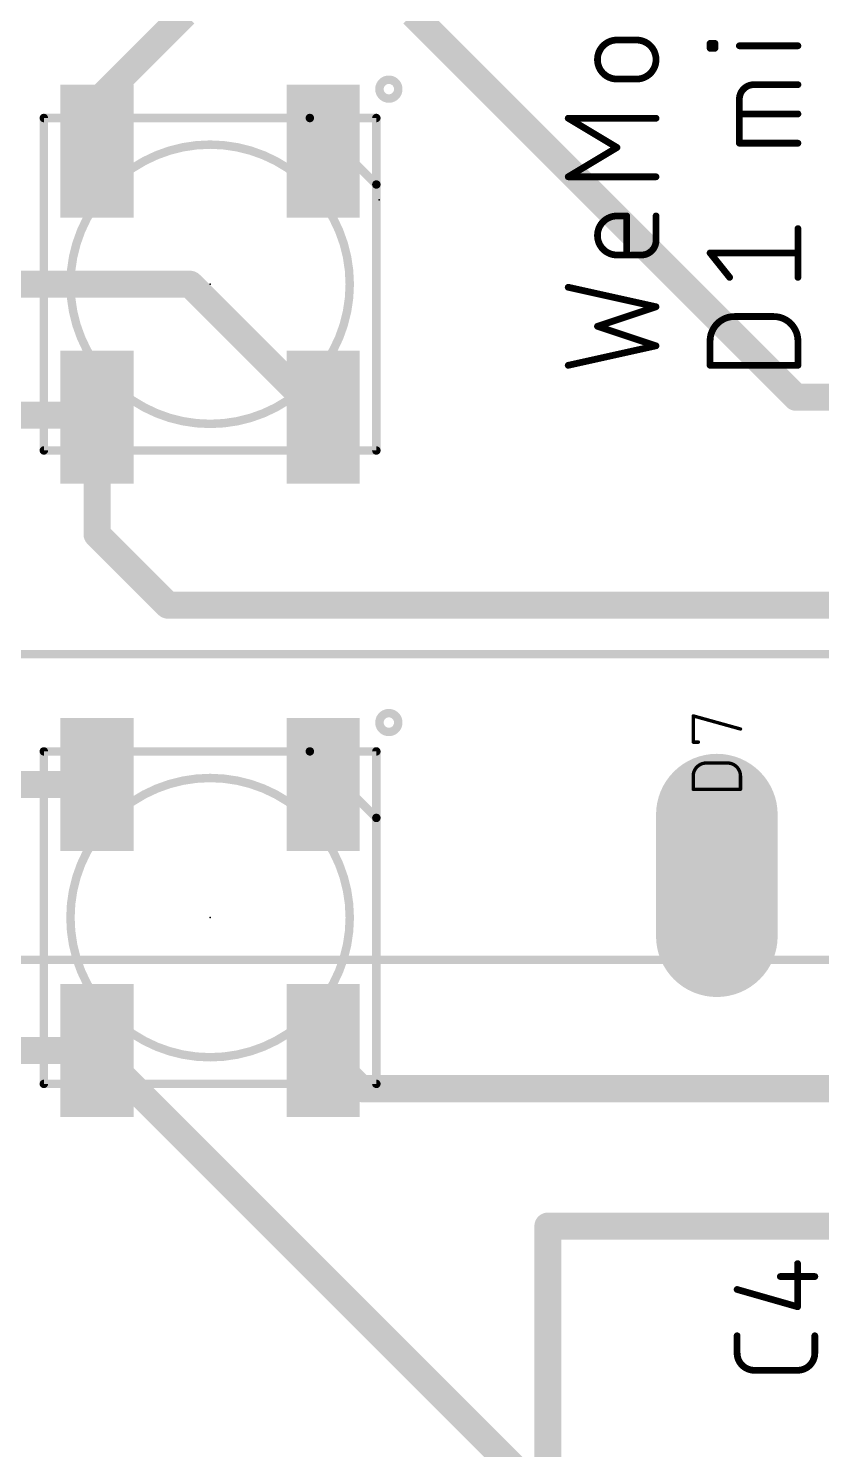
# Model space of a CAD drawing. Extents: x -64 to 81, y -144 to 13.
# Drawn here: x -6.54 to 5.38, y -107.69 to -86.32 of the extents above; entities that cross this region are included whole.
import ezdxf

# ---------------------------------------------------------------- set-up
doc = ezdxf.new("R2010")
doc.units = 0
for name, color, linetype in [('1', 12, 'CONTINUOUS'), ('17', 110, 'CONTINUOUS'), ('21', 253, 'CONTINUOUS'), ('23', 53, 'CONTINUOUS'), ('25', 253, 'CONTINUOUS')]:
    doc.layers.add(name, color=color, linetype=linetype)

# ---------------------------------------------------------------- blocks, each defined once
blk = doc.blocks.new('RECT')
blk.add_solid([(-0.5, -0.5), (0.5, -0.5), (-0.5, 0.5), (0.5, 0.5)])
blk = doc.blocks.new('LONGP100')
at = {"const_width": 1}
blk.add_lwpolyline([(-0.5, 0), (0.5, 0)], dxfattribs=at)
at = {"const_width": 0.5}
for points in [[(-0.5, 0.25, 1), (-0.5, -0.25)], [(0.5, -0.25, 1), (0.5, 0.25)]]:
    blk.add_lwpolyline(points, format="xyb", dxfattribs=at)

msp = doc.modelspace()

# ---------------------------------------------------------------- linework, layer by layer
at = {"layer": '1', "const_width": 0.4064}
for points in [[(-4.191, -86.106), (-5.715, -87.63)], [(5.002, -91.87), (-0.762, -86.106)], [(-5.715, -87.63), (-5.51, -87.835)], [(-5.51, -87.835), (-5.51, -88.17)], [(-4.11, -90.17), (-9.017, -90.17)], [(-2.11, -92.17), (-4.11, -90.17)], [(6.89, -91.87), (5.002, -91.87)], [(-5.539, -92.141), (-9.779, -92.141)], [(-5.51, -92.17), (-5.539, -92.141)], [(-5.51, -93.931), (-5.51, -92.17)], [(-5.51, -93.931), (-4.445, -94.996)], [(12.639, -94.996), (-4.445, -94.996)], [(-5.51, -97.695), (-7.889, -97.695)], [(-5.51, -101.695), (-7.014, -101.695)], [(1.27, -108.475), (-5.51, -101.695)], [(-1.538, -102.267), (-2.11, -101.695)], [(9.73, -102.267), (-1.538, -102.267)], [(1.27, -104.333), (1.27, -108.475)], [(6.604, -104.333), (1.27, -104.333)]]:
    msp.add_lwpolyline(points, dxfattribs=at)
at = {"layer": '1', "const_width": 0.2032}
for points in [[(-5.6432, -87.5582, 1), (-5.7868, -87.7018)], [(-5.7868, -87.5582, 1), (-5.6432, -87.7018)], [(-5.4084, -87.835, 1), (-5.6116, -87.835)], [(-5.5818, -87.9068, 1), (-5.4382, -87.7632)], [(-5.6116, -88.17, 1), (-5.4084, -88.17)], [(-4.0382, -90.0982, 1), (-4.1818, -90.2418)], [(-4.11, -90.2716, 1), (-4.11, -90.0684)], [(5.002, -91.7684, 1), (5.002, -91.9716)], [(4.9302, -91.9418, 1), (5.0738, -91.7982)], [(-5.4672, -92.0692, 1), (-5.6108, -92.2128)], [(-5.4084, -92.17, 1), (-5.6116, -92.17)], [(-5.5818, -92.2418, 1), (-5.4382, -92.0982)], [(-5.539, -92.2426, 1), (-5.539, -92.0394)], [(-2.1818, -92.2418, 1), (-2.0382, -92.0982)], [(-5.4382, -93.8592, 1), (-5.5818, -94.0028)], [(-5.6116, -93.931, 1), (-5.4084, -93.931)], [(-4.445, -94.8944, 1), (-4.445, -95.0976)], [(-4.5168, -95.0678, 1), (-4.3732, -94.9242)], [(-5.51, -97.7966, 1), (-5.51, -97.5934)], [(-5.4382, -101.6232, 1), (-5.5818, -101.7668)], [(-5.51, -101.7966, 1), (-5.51, -101.5934)], [(-2.0382, -101.6232, 1), (-2.1818, -101.7668)], [(-1.538, -102.1654, 1), (-1.538, -102.3686)], [(-1.6098, -102.3388, 1), (-1.4662, -102.1952)], [(1.3716, -104.333, 1), (1.1684, -104.333)], [(1.27, -104.2314, 1), (1.27, -104.4346)]]:
    msp.add_lwpolyline(points, format="xyb", dxfattribs=at)
at = {"layer": '21'}
for points, const_width in [([(2.3086, -86.4975, 1), (2.3086, -87.0845)], 0.1016), ([(2.3086, -86.4721, 1), (2.3086, -86.5229)], 0.0508), ([(2.3086, -86.5229, 1), (2.3086, -86.4721)], 0.0508), ([(2.6021, -87.0845, 1), (2.6021, -86.4975)], 0.1016), ([(2.6021, -86.4721, 1), (2.6021, -86.5229)], 0.0508), ([(2.6021, -86.5229, 1), (2.6021, -86.4721)], 0.0508), ([(3.7338, -86.5477, 1), (3.683, -86.5477)], 0.0508), ([(3.7084, -86.5223, 1), (3.7084, -86.5731)], 0.0508), ([(3.8072, -86.5477, 1), (3.7564, -86.5477)], 0.0508), ([(3.7818, -86.5731, 1), (3.7818, -86.5223)], 0.0508), ([(4.1487, -86.559, 1), (4.1487, -86.6098)], 0.0508), ([(5.0292, -86.6098, 1), (5.0292, -86.559)], 0.0508), ([(3.7084, -86.5957, 1), (3.7084, -86.6465)], 0.0508), ([(3.683, -86.6211, 1), (3.7338, -86.6211)], 0.0508), ([(3.7564, -86.6211, 1), (3.8072, -86.6211)], 0.0508), ([(3.7818, -86.6465, 1), (3.7818, -86.5957)], 0.0508), ([(-1.122, -87.3774, 1), (-1.122, -87.0946, 1), (-1.122, -87.3774)], 0.127), ([(2.3086, -87.0591, 1), (2.3086, -87.1099)], 0.0508), ([(2.3086, -87.1099, 1), (2.3086, -87.0591)], 0.0508), ([(2.6021, -87.0591, 1), (2.6021, -87.1099)], 0.0508), ([(2.6021, -87.1099, 1), (2.6021, -87.0591)], 0.0508), ([(4.3688, -87.1683, 0.4142), (4.1487, -87.3884)], 0.1016), ([(4.3688, -87.1429, 1), (4.3688, -87.1937)], 0.0508), ([(4.3688, -87.1937, 1), (4.3688, -87.1429)], 0.0508), ([(5.0292, -87.1937, 1), (5.0292, -87.1429)], 0.0508), ([(4.1741, -87.3884, 1), (4.1233, -87.3884)], 0.0508), ([(4.1233, -87.3884, 1), (4.1741, -87.3884)], 0.0508), ([(-6.31, -87.6382, 1), (-6.31, -87.7018)], 0.0635), ([(-6.2783, -87.67, 1), (-6.3418, -87.67)], 0.0635), ([(-2.31, -87.6382, 1), (-2.31, -87.7018)], 0.0635), ([(-2.2875, -87.6475, 1), (-2.3325, -87.6925)], 0.0635), ([(-2.31, -87.7018, 1), (-2.31, -87.6382)], 0.0635), ([(-1.2783, -87.67, 1), (-1.3417, -87.67)], 0.0635), ([(-1.31, -87.7018, 1), (-1.31, -87.6382)], 0.0635), ([(1.5879, -87.6518, 1), (1.5617, -87.6954)], 0.0508), ([(1.5748, -87.6482, 1), (1.5748, -87.699)], 0.0508), ([(2.8956, -87.699, 1), (2.8956, -87.6482)], 0.0508), ([(4.1487, -87.5832, 1), (4.1487, -87.634)], 0.0508), ([(5.0292, -87.634, 1), (5.0292, -87.5832)], 0.0508), ([(-3.81, -92.27, 1), (-3.81, -88.07, 1), (-3.81, -92.27)], 0.127), ([(4.1487, -88.0234, 1), (4.1487, -88.0742)], 0.0508), ([(4.1233, -88.0488, 1), (4.1741, -88.0488)], 0.0508), ([(5.0292, -88.0742, 1), (5.0292, -88.0234)], 0.0508), ([(2.3216, -88.1356, 1), (2.2955, -88.0921)], 0.0508), ([(2.2955, -88.1356, 1), (2.3216, -88.0921)], 0.0508), ([(-1.2783, -88.67, 1), (-1.3417, -88.67)], 0.0635), ([(-1.3417, -88.67, 1), (-1.2783, -88.67)], 0.0635), ([(-1.3325, -88.6925, 1), (-1.2875, -88.6475)], 0.0635), ([(1.5748, -88.5287, 1), (1.5748, -88.5795)], 0.0508), ([(1.5617, -88.5323, 1), (1.5879, -88.5759)], 0.0508), ([(2.8956, -88.5795, 1), (2.8956, -88.5287)], 0.0508), ([(2.3086, -89.1432, 1), (2.3086, -89.7302)], 0.1016), ([(2.3086, -89.1178, 1), (2.3086, -89.1686)], 0.0508), ([(2.3086, -89.1686, 1), (2.3086, -89.1178)], 0.0508), ([(2.4807, -89.1432, 1), (2.4299, -89.1432)], 0.0508), ([(2.4553, -89.1686, 1), (2.4553, -89.1178)], 0.0508), ([(2.921, -89.1432, 1), (2.8702, -89.1432)], 0.0508), ([(5.0546, -89.3326, 1), (5.0038, -89.3326)], 0.0508), ([(2.6755, -89.7302, 0.4142), (2.8956, -89.5101)], 0.1016), ([(2.921, -89.5101, 1), (2.8702, -89.5101)], 0.0508), ([(2.8702, -89.5101, 1), (2.921, -89.5101)], 0.0508), ([(2.3086, -89.7048, 1), (2.3086, -89.7556)], 0.0508), ([(2.3086, -89.7556, 1), (2.3086, -89.7048)], 0.0508), ([(2.4299, -89.7302, 1), (2.4807, -89.7302)], 0.0508), ([(2.6755, -89.7048, 1), (2.6755, -89.7556)], 0.0508), ([(2.6755, -89.7556, 1), (2.6755, -89.7048)], 0.0508), ([(3.7282, -89.6836, 1), (3.6886, -89.7154)], 0.0508), ([(3.7084, -89.6741, 1), (3.7084, -89.7249)], 0.0508), ([(5.0292, -89.7249, 1), (5.0292, -89.6741)], 0.0508), ([(1.5803, -90.1904, 1), (1.5693, -90.24)], 0.0508), ([(3.9821, -90.0822, 1), (4.0217, -90.0505)], 0.0508), ([(5.0038, -90.0664, 1), (5.0546, -90.0664)], 0.0508), ([(2.9036, -90.5328, 1), (2.8876, -90.4846)], 0.0508), ([(2.8901, -90.5335, 1), (2.9011, -90.4839)], 0.0508), ([(4.0753, -90.6554, 0.4142), (3.7084, -91.0223)], 0.1016), ([(4.0753, -90.63, 1), (4.0753, -90.6808)], 0.0508), ([(4.0753, -90.6808, 1), (4.0753, -90.63)], 0.0508), ([(5.0292, -91.0223, 0.4142), (4.6623, -90.6554)], 0.1016), ([(4.6623, -90.63, 1), (4.6623, -90.6808)], 0.0508), ([(4.6623, -90.6808, 1), (4.6623, -90.63)], 0.0508), ([(2.0231, -90.7781, 1), (2.007, -90.8263)], 0.0508), ([(2.007, -90.7781, 1), (2.0231, -90.8263)], 0.0508), ([(3.7338, -91.0223, 1), (3.683, -91.0223)], 0.0508), ([(3.683, -91.0223, 1), (3.7338, -91.0223)], 0.0508), ([(5.0546, -91.0223, 1), (5.0038, -91.0223)], 0.0508), ([(5.0038, -91.0223, 1), (5.0546, -91.0223)], 0.0508), ([(2.8876, -91.1198, 1), (2.9036, -91.0716)], 0.0508), ([(2.9011, -91.1205, 1), (2.8901, -91.0709)], 0.0508), ([(1.5693, -91.3644, 1), (1.5803, -91.414)], 0.0508), ([(3.7084, -91.3638, 1), (3.7084, -91.4146)], 0.0508), ([(3.683, -91.3892, 1), (3.7338, -91.3892)], 0.0508), ([(5.0038, -91.3892, 1), (5.0546, -91.3892)], 0.0508), ([(5.0292, -91.4146, 1), (5.0292, -91.3638)], 0.0508), ([(-6.31, -92.6382, 1), (-6.31, -92.7018)], 0.0635), ([(-6.3418, -92.67, 1), (-6.2783, -92.67)], 0.0635), ([(-1.3417, -92.67, 1), (-1.2783, -92.67)], 0.0635), ([(-1.31, -92.7018, 1), (-1.31, -92.6382)], 0.0635), ([(-1.122, -96.9024, 1), (-1.122, -96.6196, 1), (-1.122, -96.9024)], 0.127), ([(-6.2783, -97.195, 1), (-6.3418, -97.195)], 0.0635), ([(-6.31, -97.1633, 1), (-6.31, -97.2268)], 0.0635), ([(-2.2875, -97.1725, 1), (-2.3325, -97.2175)], 0.0635), ([(-2.31, -97.1633, 1), (-2.31, -97.2268)], 0.0635), ([(-2.31, -97.2268, 1), (-2.31, -97.1633)], 0.0635), ([(-1.2783, -97.195, 1), (-1.3417, -97.195)], 0.0635), ([(-1.31, -97.2268, 1), (-1.31, -97.1633)], 0.0635), ([(-3.81, -101.795, 1), (-3.81, -97.595, 1), (-3.81, -101.795)], 0.127), ([(-1.2783, -98.195, 1), (-1.3417, -98.195)], 0.0635), ([(-1.3417, -98.195, 1), (-1.2783, -98.195)], 0.0635), ([(-1.3325, -98.2175, 1), (-1.2875, -98.1725)], 0.0635), ([(-6.31, -102.1633, 1), (-6.31, -102.2268)], 0.0635), ([(-1.31, -102.2268, 1), (-1.31, -102.1633)], 0.0635), ([(-6.3418, -102.195, 1), (-6.2783, -102.195)], 0.0635), ([(-1.3417, -102.195, 1), (-1.2783, -102.195)], 0.0635)]:
    msp.add_lwpolyline(points, format="xyb", dxfattribs=dict(at, const_width=const_width))
for points, const_width in [([(2.3086, -86.4975), (2.6021, -86.4975)], 0.1016), ([(3.7084, -86.6211), (3.7084, -86.5477)], 0.1016), ([(3.7084, -86.5477), (3.7818, -86.5477)], 0.1016), ([(3.7818, -86.5477), (3.7818, -86.6211)], 0.1016), ([(5.0292, -86.5844), (4.1487, -86.5844)], 0.1016), ([(3.7818, -86.6211), (3.7084, -86.6211)], 0.1016), ([(2.6021, -87.0845), (2.3086, -87.0845)], 0.1016), ([(4.3688, -87.1683), (5.0292, -87.1683)], 0.1016), ([(4.1487, -88.0488), (4.1487, -87.3884)], 0.1016), ([(-6.31, -92.67), (-6.31, -87.67)], 0.127), ([(-6.31, -87.67), (-2.31, -87.67)], 0.127), ([(-2.31, -87.67), (-1.31, -87.67)], 0.127), ([(-1.31, -88.67), (-2.31, -87.67)], 0.127), ([(-1.31, -87.67), (-1.31, -88.67)], 0.127), ([(2.3086, -88.1138), (1.5748, -87.6736)], 0.1016), ([(1.5748, -87.6736), (2.8956, -87.6736)], 0.1016), ([(5.0292, -87.6086), (4.1487, -87.6086)], 0.1016), ([(5.0292, -88.0488), (4.1487, -88.0488)], 0.1016), ([(1.5748, -88.5541), (2.3086, -88.1138)], 0.1016), ([(-1.31, -88.67), (-1.31, -92.67)], 0.127), ([(2.8956, -88.5541), (1.5748, -88.5541)], 0.1016), ([(2.3086, -89.1432), (2.4553, -89.1432)], 0.1016), ([(2.4553, -89.1432), (2.4553, -89.7302)], 0.1016), ([(2.8956, -89.1432), (2.8956, -89.5101)], 0.1016), ([(5.0292, -90.0664), (5.0292, -89.3326)], 0.1016), ([(2.6755, -89.7302), (2.3086, -89.7302)], 0.1016), ([(4.0019, -90.0664), (3.7084, -89.6995)], 0.1016), ([(3.7084, -89.6995), (5.0292, -89.6995)], 0.1016), ([(2.8956, -90.5087), (1.5748, -90.2152)], 0.1016), ([(2.0151, -90.8022), (2.8956, -90.5087)], 0.1016), ([(4.0753, -90.6554), (4.6623, -90.6554)], 0.1016), ([(2.8956, -91.0957), (2.0151, -90.8022)], 0.1016), ([(3.7084, -91.3892), (3.7084, -91.0223)], 0.1016), ([(5.0292, -91.0223), (5.0292, -91.3892)], 0.1016), ([(1.5748, -91.3892), (2.8956, -91.0957)], 0.1016), ([(5.0292, -91.3892), (3.7084, -91.3892)], 0.1016), ([(-1.31, -92.67), (-6.31, -92.67)], 0.127), ([(-10.6934, -95.7326), (7.62, -95.7326)], 0.127), ([(-6.31, -102.195), (-6.31, -97.195)], 0.127), ([(-6.31, -97.195), (-2.31, -97.195)], 0.127), ([(-2.31, -97.195), (-1.31, -97.195)], 0.127), ([(-1.31, -98.195), (-2.31, -97.195)], 0.127), ([(-1.31, -97.195), (-1.31, -98.195)], 0.127), ([(-1.31, -98.195), (-1.31, -102.195)], 0.127), ([(-13.97, -100.33), (17.78, -100.33)], 0.127), ([(-1.31, -102.195), (-6.31, -102.195)], 0.127)]:
    msp.add_lwpolyline(points, dxfattribs=dict(at, const_width=const_width))
at = {"layer": '23'}
for p in [(-1.27, -88.9), (-3.81, -90.17), (-3.81, -99.695)]:
    msp.add_point(p, dxfattribs=at)
at = {"layer": '25'}
for points, const_width in [([(3.4544, -97.0559), (3.4544, -96.6608)], 0.0508), ([(3.4544, -96.6608), (4.1656, -96.8584)], 0.0508), ([(3.5334, -97.0559), (3.4544, -97.0559)], 0.0508), ([(3.652, -97.3695), (3.968, -97.3695)], 0.0508), ([(3.4544, -97.7646), (3.4544, -97.567)], 0.0508), ([(4.1656, -97.567), (4.1656, -97.7646)], 0.0508), ([(4.1656, -97.7646), (3.4544, -97.7646)], 0.0508), ([(5.0236, -105.5464), (5.0236, -104.8973)], 0.1016), ([(4.7639, -105.092), (5.2832, -105.092)], 0.1016), ([(4.1148, -105.2867), (5.0236, -105.5464)], 0.1016), ([(4.1148, -106.2426), (4.1148, -105.9829)], 0.1016), ([(5.2832, -105.9829), (5.2832, -106.2426)], 0.1016), ([(5.0236, -106.5022), (4.3744, -106.5022)], 0.1016)]:
    msp.add_lwpolyline(points, dxfattribs=dict(at, const_width=const_width))
for points, const_width in [([(3.4671, -96.6608, 1), (3.4417, -96.6608)], 0.0254), ([(3.4578, -96.6486, 1), (3.451, -96.6731)], 0.0254), ([(4.1622, -96.8706, 1), (4.169, -96.8462)], 0.0254), ([(3.4544, -97.0432, 1), (3.4544, -97.0686)], 0.0254), ([(3.4417, -97.0559, 1), (3.4671, -97.0559)], 0.0254), ([(3.5334, -97.0686, 1), (3.5334, -97.0432)], 0.0254), ([(3.652, -97.3695, 0.4142), (3.4544, -97.567)], 0.0508), ([(3.652, -97.3568, 1), (3.652, -97.3822)], 0.0254), ([(3.652, -97.3822, 1), (3.652, -97.3568)], 0.0254), ([(4.1656, -97.567, 0.4142), (3.968, -97.3695)], 0.0508), ([(3.968, -97.3568, 1), (3.968, -97.3822)], 0.0254), ([(3.968, -97.3822, 1), (3.968, -97.3568)], 0.0254), ([(3.4671, -97.567, 1), (3.4417, -97.567)], 0.0254), ([(3.4417, -97.567, 1), (3.4671, -97.567)], 0.0254), ([(4.1783, -97.567, 1), (4.1529, -97.567)], 0.0254), ([(4.1529, -97.567, 1), (4.1783, -97.567)], 0.0254), ([(3.4544, -97.7519, 1), (3.4544, -97.7773)], 0.0254), ([(3.4417, -97.7646, 1), (3.4671, -97.7646)], 0.0254), ([(4.1529, -97.7646, 1), (4.1783, -97.7646)], 0.0254), ([(4.1656, -97.7773, 1), (4.1656, -97.7519)], 0.0254), ([(5.049, -104.8973, 1), (4.9982, -104.8973)], 0.0508), ([(4.7639, -105.0666, 1), (4.7639, -105.1174)], 0.0508), ([(5.2832, -105.1174, 1), (5.2832, -105.0666)], 0.0508), ([(4.1218, -105.2623, 1), (4.1078, -105.3112)], 0.0508), ([(4.9982, -105.5464, 1), (5.049, -105.5464)], 0.0508), ([(5.0166, -105.5708, 1), (5.0305, -105.522)], 0.0508), ([(4.1402, -105.9829, 1), (4.0894, -105.9829)], 0.0508), ([(5.3086, -105.9829, 1), (5.2578, -105.9829)], 0.0508), ([(4.1148, -106.2426, 0.4142), (4.3744, -106.5022)], 0.1016), ([(4.1402, -106.2426, 1), (4.0894, -106.2426)], 0.0508), ([(5.0236, -106.5022, 0.4142), (5.2832, -106.2426)], 0.1016), ([(5.3086, -106.2426, 1), (5.2578, -106.2426)], 0.0508), ([(4.0894, -106.2426, 1), (4.1402, -106.2426)], 0.0508), ([(5.2578, -106.2426, 1), (5.3086, -106.2426)], 0.0508), ([(4.3744, -106.4768, 1), (4.3744, -106.5276)], 0.0508), ([(4.3744, -106.5276, 1), (4.3744, -106.4768)], 0.0508), ([(5.0236, -106.4768, 1), (5.0236, -106.5276)], 0.0508), ([(5.0236, -106.5276, 1), (5.0236, -106.4768)], 0.0508)]:
    msp.add_lwpolyline(points, format="xyb", dxfattribs=dict(at, const_width=const_width))

# ---------------------------------------------------------------- block references
at = {"layer": '1', "xscale": 2, "yscale": 1.1, "rotation": 90}
for p in [(-5.51, -88.17), (-2.11, -88.17), (-5.51, -92.17), (-2.11, -92.17), (-5.51, -97.695), (-2.11, -97.695), (-5.51, -101.695), (-2.11, -101.695)]:
    msp.add_blockref('RECT', p, dxfattribs=at)
at = {"layer": '17', "xscale": 1.8288, "yscale": 1.8288, "rotation": 270}
msp.add_blockref('LONGP100', (3.81, -99.06), dxfattribs=at)
msp.add_blockref('LONGP100', (3.81, -99.06), dxfattribs=at)

doc.saveas('drawing.dxf')
